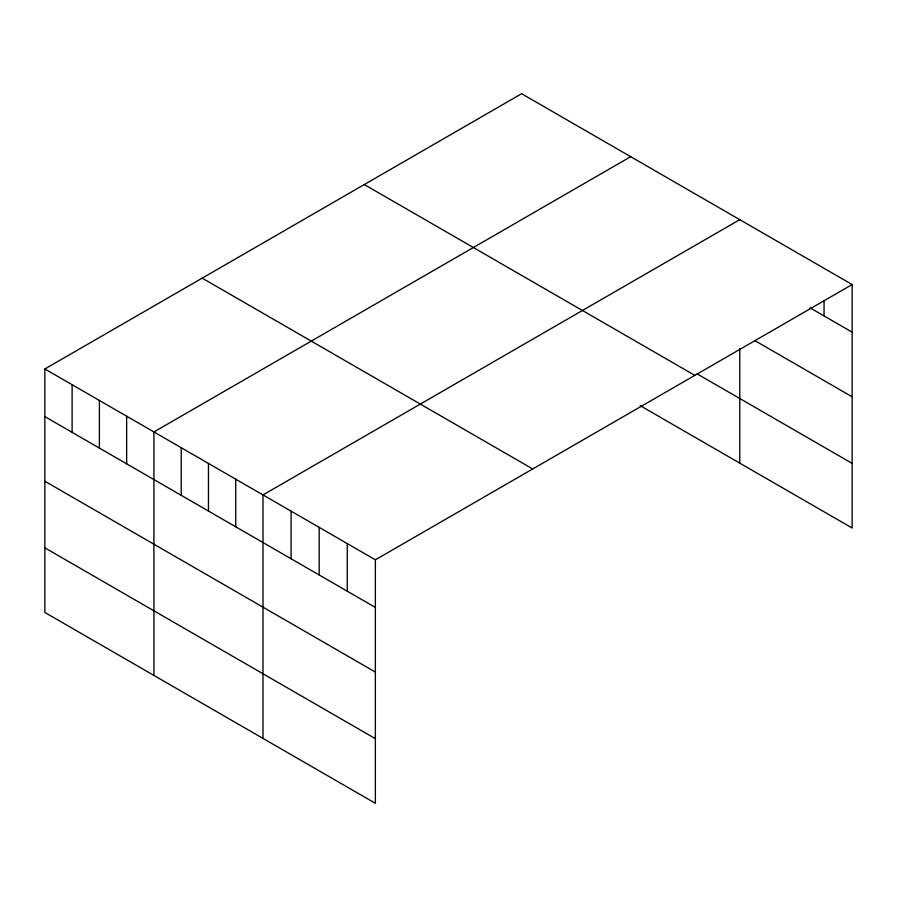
<?xml version="1.0" encoding="UTF-8"?>
<svg xmlns="http://www.w3.org/2000/svg" width="897" height="897" viewBox="0 0 897 897"><rect width="100%" height="100%" fill="white"/><g stroke="black" fill="none" stroke-linecap="round" stroke-linejoin="round"><path stroke-width="1.35" d="M44.85 368.981L375.372 559.806L375.372 803.286L44.85 612.46L44.85 368.981L521.628 93.714L852.15 284.54L852.15 528.019L640.189 405.646M630.703 156.683L153.925 431.95L153.925 675.43M739.767 219.664L263 494.92L263 738.41M375.372 559.806L852.15 284.54M810.013 307.828L852.15 332.159M754.994 340.703L852.15 396.799M697.092 373.87L852.15 463.39M364.294 184.547L694.816 375.372M202.184 278.137L532.706 468.963M44.85 416.6L375.372 607.426M44.85 481.229L375.372 672.066M44.85 547.832L375.372 738.657M824.051 300.54L824.051 315.946M739.767 348.563L739.767 463.144M347.274 543.582L347.274 591.201M319.186 527.369L319.186 574.988M291.088 511.144L291.088 558.764M235.732 479.177L235.732 526.808M208.463 463.435L208.463 511.055M181.194 447.693L181.194 495.312M126.656 416.208L126.656 463.827M99.388 400.466L99.388 448.085M72.119 384.723L72.119 432.343"/></g></svg>
